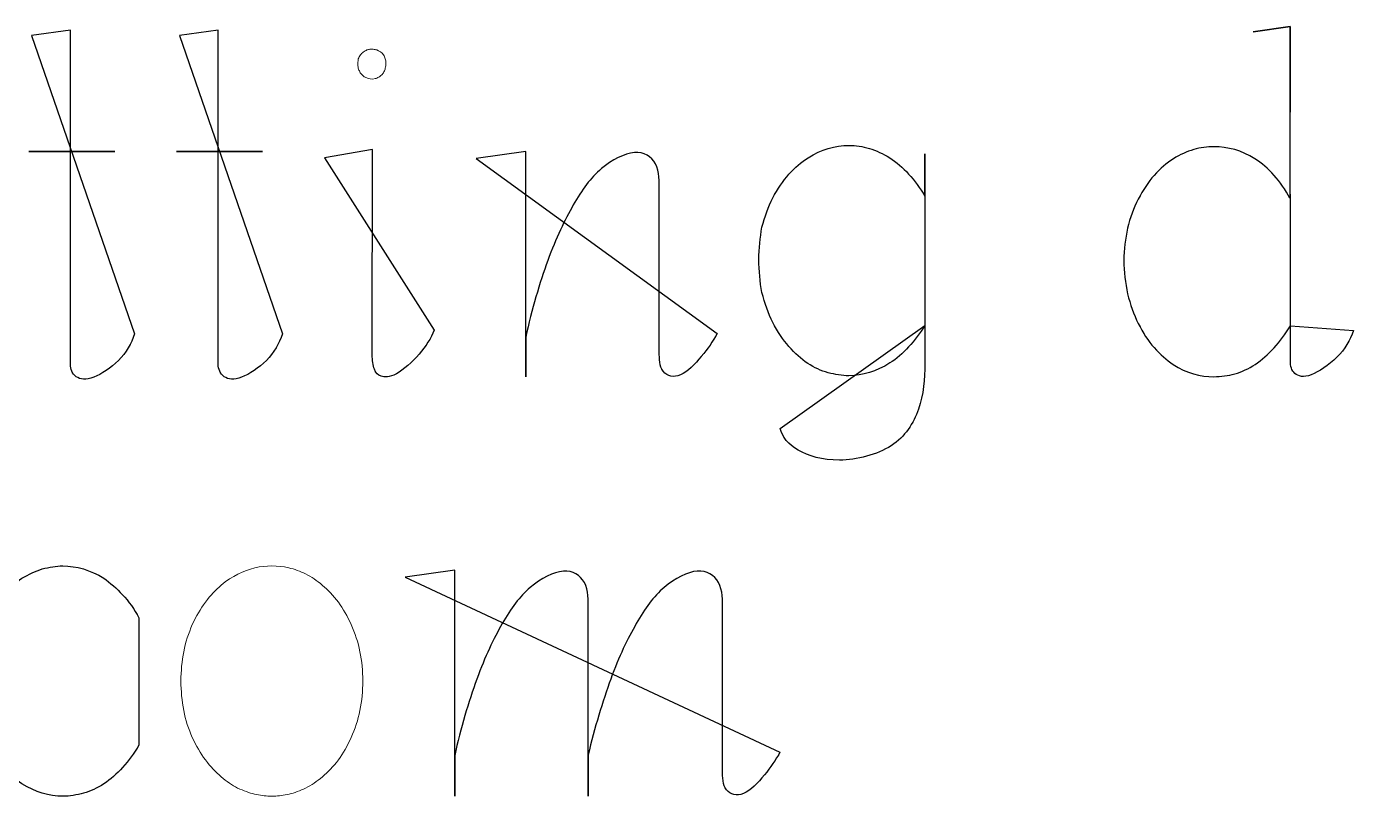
# Model space of a CAD drawing. Header units: centimetres. Extents: x -9.8 to 9.8, y -7.3 to 7.3.
# Drawn here: x -6.76 to -5.69, y 5.006 to 5.627 of the extents above; entities that cross this region are included whole.
import ezdxf

# ---------------------------------------------------------------- set-up
doc = ezdxf.new("R2010")
doc.units = ezdxf.units.CM
doc.header["$MEASUREMENT"] = 0
doc.layers.add('Layer 1', color=7, linetype='Continuous')

msp = doc.modelspace()

# ---------------------------------------------------------------- linework, layer by layer
at = {"layer": 'Layer 1', "color": 7}
for points, knots in [([(-6.75637, 5.61978), (-6.75637, 5.61978), (-6.72512, 5.62417), (-6.72512, 5.62417), (-6.72512, 5.62417), (-6.72512, 5.62417), (-6.72512, 5.52625), (-6.72512, 5.52625), (-6.72512, 5.52625), (-6.72512, 5.52625), (-6.6893, 5.52625), (-6.6893, 5.52625), (-6.6893, 5.52625), (-6.6893, 5.52625), (-6.75865, 5.52625), (-6.75865, 5.52625), (-6.75865, 5.52625), (-6.75865, 5.52625), (-6.72513, 5.52625), (-6.72513, 5.52625), (-6.72513, 5.52625), (-6.72513, 5.52625), (-6.72513, 5.35461), (-6.72513, 5.35461), (-6.72513, 5.35461), (-6.72513, 5.3508), (-6.7236, 5.34699), (-6.72055, 5.34471), (-6.72055, 5.34471), (-6.71711, 5.34243), (-6.71256, 5.34185), (-6.70626, 5.34431), (-6.70626, 5.34431), (-6.70017, 5.34659), (-6.69234, 5.35174), (-6.68626, 5.35783), (-6.68626, 5.35783), (-6.68017, 5.36413), (-6.67597, 5.37135), (-6.6733, 5.37918), (-6.6733, 5.37918), (-6.6733, 5.37918), (-6.75637, 5.61978), (-6.75637, 5.61978)], [0, 0, 0, 0, 0.0833333, 0.0833333, 0.0833333, 0.0833333, 0.1666667, 0.1666667, 0.1666667, 0.1666667, 0.25, 0.25, 0.25, 0.25, 0.3333333, 0.3333333, 0.3333333, 0.3333333, 0.4166667, 0.4166667, 0.4166667, 0.4166667, 0.5, 0.5, 0.5, 0.5, 0.5833333, 0.5833333, 0.5833333, 0.5833333, 0.6666667, 0.6666667, 0.6666667, 0.6666667, 0.75, 0.75, 0.75, 0.75, 0.8333333, 0.8333333, 0.8333333, 0.8333333, 1, 1, 1, 1]), ([(-6.75637, 5.61978), (-6.75637, 5.61978), (-6.75637, 5.61978), (-6.75637, 5.61978), (-6.75637, 5.61978), (-6.75637, 5.61978), (-6.75637, 5.61978), (-6.75637, 5.61978)], [0, 0, 0, 0, 0.3333333, 0.3333333, 0.3333333, 0.3333333, 1, 1, 1, 1]), ([(-6.63713, 5.61978), (-6.63713, 5.61978), (-6.60588, 5.62417), (-6.60588, 5.62417), (-6.60588, 5.62417), (-6.60588, 5.62417), (-6.60588, 5.52625), (-6.60588, 5.52625), (-6.60588, 5.52625), (-6.60588, 5.52625), (-6.57005, 5.52625), (-6.57005, 5.52625), (-6.57005, 5.52625), (-6.57005, 5.52625), (-6.63959, 5.52625), (-6.63959, 5.52625), (-6.63959, 5.52625), (-6.63959, 5.52625), (-6.60588, 5.52625), (-6.60588, 5.52625), (-6.60588, 5.52625), (-6.60588, 5.52625), (-6.60588, 5.35461), (-6.60588, 5.35461), (-6.60588, 5.35461), (-6.60588, 5.3508), (-6.60435, 5.34699), (-6.60112, 5.34471), (-6.60112, 5.34471), (-6.59789, 5.34243), (-6.59313, 5.34185), (-6.58702, 5.34431), (-6.58702, 5.34431), (-6.58072, 5.34659), (-6.5731, 5.35174), (-6.56702, 5.35783), (-6.56702, 5.35783), (-6.56093, 5.36413), (-6.55673, 5.37135), (-6.55406, 5.37918), (-6.55406, 5.37918), (-6.55406, 5.37918), (-6.63713, 5.61978), (-6.63713, 5.61978)], [0, 0, 0, 0, 0.0833333, 0.0833333, 0.0833333, 0.0833333, 0.1666667, 0.1666667, 0.1666667, 0.1666667, 0.25, 0.25, 0.25, 0.25, 0.3333333, 0.3333333, 0.3333333, 0.3333333, 0.4166667, 0.4166667, 0.4166667, 0.4166667, 0.5, 0.5, 0.5, 0.5, 0.5833333, 0.5833333, 0.5833333, 0.5833333, 0.6666667, 0.6666667, 0.6666667, 0.6666667, 0.75, 0.75, 0.75, 0.75, 0.8333333, 0.8333333, 0.8333333, 0.8333333, 1, 1, 1, 1]), ([(-6.63713, 5.61978), (-6.63713, 5.61978), (-6.63713, 5.61978), (-6.63713, 5.61978), (-6.63713, 5.61978), (-6.63713, 5.61978), (-6.63713, 5.61978), (-6.63713, 5.61978)], [0, 0, 0, 0, 0.3333333, 0.3333333, 0.3333333, 0.3333333, 1, 1, 1, 1]), ([(-5.74119, 5.38565), (-5.74519, 5.37917), (-5.74958, 5.37308), (-5.75434, 5.36795), (-5.75434, 5.36795), (-5.7591, 5.36282), (-5.76442, 5.35824), (-5.76958, 5.35461), (-5.76958, 5.35461), (-5.7749, 5.3512), (-5.78043, 5.34871), (-5.78596, 5.34699), (-5.78596, 5.34699), (-5.79146, 5.34546), (-5.79699, 5.34471), (-5.80292, 5.34471), (-5.80292, 5.34471), (-5.81379, 5.34471), (-5.82501, 5.34757), (-5.83568, 5.35461), (-5.83568, 5.35461), (-5.84102, 5.35823), (-5.84616, 5.36263), (-5.85111, 5.36813), (-5.85111, 5.36813), (-5.85587, 5.37347), (-5.86024, 5.38014), (-5.86386, 5.38758), (-5.86386, 5.38758), (-5.86748, 5.3948), (-5.87053, 5.40301), (-5.87243, 5.41158), (-5.87243, 5.41158), (-5.87434, 5.42036), (-5.87547, 5.42931), (-5.87547, 5.43846), (-5.87547, 5.43846), (-5.87547, 5.44722), (-5.87433, 5.45598), (-5.87243, 5.46436), (-5.87243, 5.46436), (-5.87052, 5.47275), (-5.86785, 5.48074), (-5.86386, 5.4878), (-5.86386, 5.4878), (-5.86024, 5.49523), (-5.85584, 5.50169), (-5.85111, 5.50704), (-5.85111, 5.50704), (-5.84614, 5.51257), (-5.841, 5.51696), (-5.8355, 5.52038), (-5.8355, 5.52038), (-5.83016, 5.52382), (-5.82463, 5.52628), (-5.8191, 5.52781), (-5.8191, 5.52781), (-5.81378, 5.52953), (-5.80825, 5.53009), (-5.80291, 5.53009), (-5.80291, 5.53009), (-5.79167, 5.53009), (-5.78042, 5.52723), (-5.76976, 5.52038), (-5.76976, 5.52038), (-5.76442, 5.51697), (-5.7591, 5.51257), (-5.75433, 5.50704), (-5.75433, 5.50704), (-5.74957, 5.50191), (-5.74518, 5.49542), (-5.74158, 5.48857), (-5.74158, 5.48857), (-5.74158, 5.48857), (-5.74139, 5.62705), (-5.74139, 5.62705), (-5.74139, 5.62705), (-5.74139, 5.62705), (-5.77113, 5.62284), (-5.77113, 5.62284), (-5.77113, 5.62284), (-5.77113, 5.62284), (-5.74139, 5.62705), (-5.74139, 5.62705), (-5.74139, 5.62705), (-5.74139, 5.62705), (-5.7412, 5.35731), (-5.7412, 5.35731), (-5.7412, 5.35731), (-5.7412, 5.3535), (-5.74025, 5.3495), (-5.73758, 5.34739), (-5.73758, 5.34739), (-5.73472, 5.3449), (-5.73073, 5.34377), (-5.72443, 5.34625), (-5.72443, 5.34625), (-5.71834, 5.34853), (-5.70996, 5.35406), (-5.70366, 5.36035), (-5.70366, 5.36035), (-5.69718, 5.36665), (-5.693, 5.37408), (-5.69032, 5.38186), (-5.69032, 5.38186), (-5.69032, 5.38186), (-5.74119, 5.38565), (-5.74119, 5.38565)], [0, 0, 0, 0, 0.0357143, 0.0357143, 0.0357143, 0.0357143, 0.0714286, 0.0714286, 0.0714286, 0.0714286, 0.1071429, 0.1071429, 0.1071429, 0.1071429, 0.1428571, 0.1428571, 0.1428571, 0.1428571, 0.1785714, 0.1785714, 0.1785714, 0.1785714, 0.2142857, 0.2142857, 0.2142857, 0.2142857, 0.25, 0.25, 0.25, 0.25, 0.2857143, 0.2857143, 0.2857143, 0.2857143, 0.3214286, 0.3214286, 0.3214286, 0.3214286, 0.3571429, 0.3571429, 0.3571429, 0.3571429, 0.3928571, 0.3928571, 0.3928571, 0.3928571, 0.4285714, 0.4285714, 0.4285714, 0.4285714, 0.4642857, 0.4642857, 0.4642857, 0.4642857, 0.5, 0.5, 0.5, 0.5, 0.5357143, 0.5357143, 0.5357143, 0.5357143, 0.5714286, 0.5714286, 0.5714286, 0.5714286, 0.6071429, 0.6071429, 0.6071429, 0.6071429, 0.6428571, 0.6428571, 0.6428571, 0.6428571, 0.6785714, 0.6785714, 0.6785714, 0.6785714, 0.7142857, 0.7142857, 0.7142857, 0.7142857, 0.75, 0.75, 0.75, 0.75, 0.7857143, 0.7857143, 0.7857143, 0.7857143, 0.8214286, 0.8214286, 0.8214286, 0.8214286, 0.8571429, 0.8571429, 0.8571429, 0.8571429, 0.8928571, 0.8928571, 0.8928571, 0.8928571, 0.9285714, 0.9285714, 0.9285714, 0.9285714, 1, 1, 1, 1]), ([(-6.52015, 5.52109), (-6.52015, 5.52109), (-6.48149, 5.52794), (-6.48149, 5.52794), (-6.48149, 5.52794), (-6.48149, 5.52794), (-6.48168, 5.3622), (-6.48168, 5.3622), (-6.48168, 5.3622), (-6.48168, 5.35802), (-6.48112, 5.35384), (-6.47996, 5.35077), (-6.47996, 5.35077), (-6.47882, 5.34752), (-6.4771, 5.34619), (-6.47443, 5.34524), (-6.47443, 5.34524), (-6.47176, 5.34429), (-6.46795, 5.3441), (-6.46223, 5.34696), (-6.46223, 5.34696), (-6.4567, 5.35019), (-6.44927, 5.35649), (-6.44395, 5.36278), (-6.44395, 5.36278), (-6.43823, 5.36926), (-6.43442, 5.37553), (-6.43175, 5.3822), (-6.43175, 5.3822), (-6.43175, 5.3822), (-6.52015, 5.52109), (-6.52015, 5.52109)], [0, 0, 0, 0, 0.1111111, 0.1111111, 0.1111111, 0.1111111, 0.2222222, 0.2222222, 0.2222222, 0.2222222, 0.3333333, 0.3333333, 0.3333333, 0.3333333, 0.4444444, 0.4444444, 0.4444444, 0.4444444, 0.5555556, 0.5555556, 0.5555556, 0.5555556, 0.6666667, 0.6666667, 0.6666667, 0.6666667, 0.7777778, 0.7777778, 0.7777778, 0.7777778, 1, 1, 1, 1]), ([(-6.39784, 5.52072), (-6.39784, 5.52072), (-6.35783, 5.52622), (-6.35783, 5.52622), (-6.35783, 5.52622), (-6.35783, 5.52622), (-6.35783, 5.34469), (-6.35783, 5.34469), (-6.35783, 5.34469), (-6.35783, 5.34469), (-6.35783, 5.37668), (-6.35783, 5.37668), (-6.35783, 5.37668), (-6.35307, 5.39877), (-6.34659, 5.4205), (-6.3401, 5.43841), (-6.3401, 5.43841), (-6.33343, 5.45651), (-6.32639, 5.47098), (-6.31952, 5.48318), (-6.31952, 5.48318), (-6.31248, 5.49538), (-6.3056, 5.50509), (-6.29685, 5.51252), (-6.29685, 5.51252), (-6.28828, 5.51974), (-6.27817, 5.52469), (-6.27018, 5.52546), (-6.27018, 5.52546), (-6.26237, 5.52623), (-6.25666, 5.52242), (-6.25322, 5.51633), (-6.25322, 5.51633), (-6.24978, 5.51024), (-6.25018, 5.50186), (-6.25018, 5.49347), (-6.25018, 5.49347), (-6.25018, 5.49347), (-6.25018, 5.36488), (-6.25018, 5.36488), (-6.25018, 5.36488), (-6.25018, 5.35916), (-6.25018, 5.35308), (-6.24695, 5.34906), (-6.24695, 5.34906), (-6.24372, 5.34504), (-6.23856, 5.34372), (-6.23303, 5.3462), (-6.23303, 5.3462), (-6.22731, 5.34848), (-6.22141, 5.35496), (-6.21626, 5.36107), (-6.21626, 5.36107), (-6.21111, 5.36718), (-6.20692, 5.37327), (-6.20351, 5.37954), (-6.20351, 5.37954), (-6.20351, 5.37954), (-6.39784, 5.52072), (-6.39784, 5.52072)], [0, 0, 0, 0, 0.0625, 0.0625, 0.0625, 0.0625, 0.125, 0.125, 0.125, 0.125, 0.1875, 0.1875, 0.1875, 0.1875, 0.25, 0.25, 0.25, 0.25, 0.3125, 0.3125, 0.3125, 0.3125, 0.375, 0.375, 0.375, 0.375, 0.4375, 0.4375, 0.4375, 0.4375, 0.5, 0.5, 0.5, 0.5, 0.5625, 0.5625, 0.5625, 0.5625, 0.625, 0.625, 0.625, 0.625, 0.6875, 0.6875, 0.6875, 0.6875, 0.75, 0.75, 0.75, 0.75, 0.8125, 0.8125, 0.8125, 0.8125, 0.875, 0.875, 0.875, 0.875, 1, 1, 1, 1]), ([(-6.15267, 5.30296), (-6.15076, 5.29611), (-6.14619, 5.29002), (-6.1382, 5.28544), (-6.1382, 5.28544), (-6.13021, 5.28068), (-6.11857, 5.27724), (-6.10486, 5.27745), (-6.10486, 5.27745), (-6.09094, 5.27764), (-6.07457, 5.28163), (-6.06314, 5.28907), (-6.06314, 5.28907), (-6.05171, 5.29629), (-6.04541, 5.30698), (-6.04105, 5.3186), (-6.04105, 5.3186), (-6.03705, 5.33022), (-6.0361, 5.34297), (-6.03592, 5.35538), (-6.03592, 5.35538), (-6.03592, 5.35538), (-6.03592, 5.52434), (-6.03592, 5.52434), (-6.03592, 5.52434), (-6.03592, 5.52434), (-6.03592, 5.49024), (-6.03592, 5.49024), (-6.03592, 5.49024), (-6.03973, 5.49672), (-6.04431, 5.50283), (-6.04907, 5.50815), (-6.04907, 5.50815), (-6.05383, 5.51328), (-6.05897, 5.51768), (-6.06431, 5.5213), (-6.06431, 5.5213), (-6.06984, 5.52434), (-6.07516, 5.5272), (-6.08069, 5.52873), (-6.08069, 5.52873), (-6.08622, 5.53045), (-6.09175, 5.53122), (-6.09725, 5.53122), (-6.09725, 5.53122), (-6.10828, 5.53122), (-6.11953, 5.52818), (-6.13022, 5.5213), (-6.13022, 5.5213), (-6.13556, 5.51768), (-6.14088, 5.51331), (-6.14565, 5.50796), (-6.14565, 5.50796), (-6.15041, 5.50243), (-6.15478, 5.49613), (-6.15861, 5.48891), (-6.15861, 5.48891), (-6.16223, 5.48169), (-6.16509, 5.47367), (-6.16737, 5.46528), (-6.16737, 5.46528), (-6.1689, 5.45689), (-6.16986, 5.44813), (-6.16986, 5.43919), (-6.16986, 5.43919), (-6.16986, 5.43022), (-6.16891, 5.42128), (-6.16737, 5.41252), (-6.16737, 5.41252), (-6.16509, 5.40395), (-6.16221, 5.39556), (-6.15861, 5.38831), (-6.15861, 5.38831), (-6.1548, 5.38109), (-6.15041, 5.37442), (-6.14565, 5.36907), (-6.14565, 5.36907), (-6.14089, 5.36357), (-6.13573, 5.35899), (-6.13041, 5.35536), (-6.13041, 5.35536), (-6.12528, 5.35211), (-6.11956, 5.34943), (-6.11403, 5.34793), (-6.11403, 5.34793), (-6.10831, 5.3464), (-6.10279, 5.34547), (-6.09726, 5.34547), (-6.09726, 5.34547), (-6.08623, 5.34566), (-6.07517, 5.3487), (-6.06429, 5.35576), (-6.06429, 5.35576), (-6.05895, 5.35901), (-6.05381, 5.36357), (-6.04905, 5.36872), (-6.04905, 5.36872), (-6.04429, 5.37406), (-6.03971, 5.37996), (-6.0359, 5.38605), (-6.0359, 5.38605), (-6.0359, 5.38605), (-6.15267, 5.30296), (-6.15267, 5.30296)], [0, 0, 0, 0, 0.037037, 0.037037, 0.037037, 0.037037, 0.0740741, 0.0740741, 0.0740741, 0.0740741, 0.1111111, 0.1111111, 0.1111111, 0.1111111, 0.1481481, 0.1481481, 0.1481481, 0.1481481, 0.1851852, 0.1851852, 0.1851852, 0.1851852, 0.2222222, 0.2222222, 0.2222222, 0.2222222, 0.2592593, 0.2592593, 0.2592593, 0.2592593, 0.2962963, 0.2962963, 0.2962963, 0.2962963, 0.3333333, 0.3333333, 0.3333333, 0.3333333, 0.3703704, 0.3703704, 0.3703704, 0.3703704, 0.4074074, 0.4074074, 0.4074074, 0.4074074, 0.4444444, 0.4444444, 0.4444444, 0.4444444, 0.4814815, 0.4814815, 0.4814815, 0.4814815, 0.5185185, 0.5185185, 0.5185185, 0.5185185, 0.5555556, 0.5555556, 0.5555556, 0.5555556, 0.5925926, 0.5925926, 0.5925926, 0.5925926, 0.6296296, 0.6296296, 0.6296296, 0.6296296, 0.6666667, 0.6666667, 0.6666667, 0.6666667, 0.7037037, 0.7037037, 0.7037037, 0.7037037, 0.7407407, 0.7407407, 0.7407407, 0.7407407, 0.7777778, 0.7777778, 0.7777778, 0.7777778, 0.8148148, 0.8148148, 0.8148148, 0.8148148, 0.8518519, 0.8518519, 0.8518519, 0.8518519, 0.8888889, 0.8888889, 0.8888889, 0.8888889, 0.9259259, 0.9259259, 0.9259259, 0.9259259, 1, 1, 1, 1]), ([(-6.52015, 5.52109), (-6.52015, 5.52109), (-6.52015, 5.52109), (-6.52015, 5.52109), (-6.52015, 5.52109), (-6.52015, 5.52109), (-6.52015, 5.52109), (-6.52015, 5.52109)], [0, 0, 0, 0, 0.3333333, 0.3333333, 0.3333333, 0.3333333, 1, 1, 1, 1]), ([(-6.39784, 5.52072), (-6.39784, 5.52072), (-6.39784, 5.52072), (-6.39784, 5.52072), (-6.39784, 5.52072), (-6.39784, 5.52072), (-6.39784, 5.52072), (-6.39784, 5.52072)], [0, 0, 0, 0, 0.3333333, 0.3333333, 0.3333333, 0.3333333, 1, 1, 1, 1]), ([(-5.74119, 5.38565), (-5.74119, 5.38565), (-5.74119, 5.38565), (-5.74119, 5.38565), (-5.74119, 5.38565), (-5.74119, 5.38565), (-5.74119, 5.38565), (-5.74119, 5.38565)], [0, 0, 0, 0, 0.3333333, 0.3333333, 0.3333333, 0.3333333, 1, 1, 1, 1]), ([(-6.15267, 5.30296), (-6.15267, 5.30296), (-6.15267, 5.30296), (-6.15267, 5.30296), (-6.15267, 5.30296), (-6.15267, 5.30296), (-6.15267, 5.30296), (-6.15267, 5.30296)], [0, 0, 0, 0, 0.3333333, 0.3333333, 0.3333333, 0.3333333, 1, 1, 1, 1]), ([(-6.66988, 5.15038), (-6.6735, 5.15705), (-6.67808, 5.16353), (-6.68303, 5.16887), (-6.68303, 5.16887), (-6.68779, 5.17419), (-6.69295, 5.17858), (-6.69827, 5.18221), (-6.69827, 5.18221), (-6.70893, 5.18888), (-6.72018, 5.19211), (-6.73124, 5.19211), (-6.73124, 5.19211), (-6.73656, 5.19211), (-6.74209, 5.19116), (-6.7478, 5.18965), (-6.7478, 5.18965), (-6.75333, 5.18812), (-6.75865, 5.18544), (-6.76418, 5.18222), (-6.76418, 5.18222), (-6.7695, 5.1786), (-6.77466, 5.1742), (-6.77942, 5.16888), (-6.77942, 5.16888), (-6.78418, 5.16335), (-6.78857, 5.15687), (-6.79238, 5.14983), (-6.79238, 5.14983), (-6.796, 5.14261), (-6.79886, 5.1344), (-6.80114, 5.12602), (-6.80114, 5.12602), (-6.80286, 5.11782), (-6.80363, 5.10906), (-6.80363, 5.09993), (-6.80363, 5.09993), (-6.80363, 5.09115), (-6.80268, 5.0822), (-6.80114, 5.07345), (-6.80114, 5.07345), (-6.79886, 5.06488), (-6.79601, 5.05668), (-6.79238, 5.04924), (-6.79238, 5.04924), (-6.78857, 5.04181), (-6.78418, 5.03535), (-6.77942, 5.02982), (-6.77942, 5.02982), (-6.77466, 5.02432), (-6.7695, 5.0199), (-6.76418, 5.01648), (-6.76418, 5.01648), (-6.75333, 5.00963), (-6.74227, 5.0064), (-6.73121, 5.0064), (-6.73121, 5.0064), (-6.72568, 5.0064), (-6.71997, 5.00735), (-6.71444, 5.00886), (-6.71444, 5.00886), (-6.70891, 5.01058), (-6.70357, 5.01286), (-6.69806, 5.01648), (-6.69806, 5.01648), (-6.69274, 5.01989), (-6.68777, 5.02447), (-6.68301, 5.02963), (-6.68301, 5.02963), (-6.67806, 5.03495), (-6.67367, 5.04106), (-6.66986, 5.04754), (-6.66986, 5.04754), (-6.66986, 5.04754), (-6.66988, 5.15038), (-6.66988, 5.15038)], [0, 0, 0, 0, 0.05, 0.05, 0.05, 0.05, 0.1, 0.1, 0.1, 0.1, 0.15, 0.15, 0.15, 0.15, 0.2, 0.2, 0.2, 0.2, 0.25, 0.25, 0.25, 0.25, 0.3, 0.3, 0.3, 0.3, 0.35, 0.35, 0.35, 0.35, 0.4, 0.4, 0.4, 0.4, 0.45, 0.45, 0.45, 0.45, 0.5, 0.5, 0.5, 0.5, 0.55, 0.55, 0.55, 0.55, 0.6, 0.6, 0.6, 0.6, 0.65, 0.65, 0.65, 0.65, 0.7, 0.7, 0.7, 0.7, 0.75, 0.75, 0.75, 0.75, 0.8, 0.8, 0.8, 0.8, 0.85, 0.85, 0.85, 0.85, 0.9, 0.9, 0.9, 0.9, 1, 1, 1, 1]), ([(-6.4552, 5.18298), (-6.4552, 5.18298), (-6.41519, 5.1887), (-6.41519, 5.1887), (-6.41519, 5.1887), (-6.41519, 5.1887), (-6.41519, 5.0064), (-6.41519, 5.0064), (-6.41519, 5.0064), (-6.41519, 5.0064), (-6.41519, 5.03916), (-6.41519, 5.03916), (-6.41519, 5.03916), (-6.41043, 5.06125), (-6.40395, 5.0826), (-6.39728, 5.10089), (-6.39728, 5.10089), (-6.3908, 5.11899), (-6.38376, 5.13346), (-6.37688, 5.14566), (-6.37688, 5.14566), (-6.36984, 5.15783), (-6.36278, 5.16757), (-6.35421, 5.17482), (-6.35421, 5.17482), (-6.34564, 5.18225), (-6.33553, 5.1872), (-6.32754, 5.18797), (-6.32754, 5.18797), (-6.31973, 5.18837), (-6.31402, 5.18493), (-6.31058, 5.17863), (-6.31058, 5.17863), (-6.30714, 5.1727), (-6.30735, 5.16416), (-6.30754, 5.15614), (-6.30754, 5.15614), (-6.30754, 5.15614), (-6.30754, 5.00641), (-6.30754, 5.00641), (-6.30754, 5.00641), (-6.30754, 5.00641), (-6.30754, 5.03975), (-6.30754, 5.03975), (-6.30754, 5.03975), (-6.30241, 5.06147), (-6.29592, 5.08298), (-6.28926, 5.1009), (-6.28926, 5.1009), (-6.28278, 5.119), (-6.27574, 5.13347), (-6.26868, 5.14567), (-6.26868, 5.14567), (-6.26183, 5.15784), (-6.25476, 5.16758), (-6.24619, 5.17483), (-6.24619, 5.17483), (-6.23762, 5.18226), (-6.22733, 5.18721), (-6.21952, 5.18798), (-6.21952, 5.18798), (-6.21171, 5.18838), (-6.20581, 5.18494), (-6.20237, 5.17864), (-6.20237, 5.17864), (-6.19893, 5.17271), (-6.19914, 5.16417), (-6.19914, 5.15615), (-6.19914, 5.15615), (-6.19914, 5.15615), (-6.19914, 5.02756), (-6.19914, 5.02756), (-6.19914, 5.02756), (-6.19914, 5.02184), (-6.19914, 5.01539), (-6.19589, 5.01158), (-6.19589, 5.01158), (-6.19285, 5.00758), (-6.1879, 5.00624), (-6.18218, 5.00854), (-6.18218, 5.00854), (-6.17665, 5.011), (-6.17056, 5.0173), (-6.16541, 5.02359), (-6.16541, 5.02359), (-6.16028, 5.02968), (-6.15626, 5.0356), (-6.15284, 5.04206), (-6.15284, 5.04206), (-6.15284, 5.04206), (-6.4552, 5.18298), (-6.4552, 5.18298)], [0, 0, 0, 0, 0.0416667, 0.0416667, 0.0416667, 0.0416667, 0.0833333, 0.0833333, 0.0833333, 0.0833333, 0.125, 0.125, 0.125, 0.125, 0.1666667, 0.1666667, 0.1666667, 0.1666667, 0.2083333, 0.2083333, 0.2083333, 0.2083333, 0.25, 0.25, 0.25, 0.25, 0.2916667, 0.2916667, 0.2916667, 0.2916667, 0.3333333, 0.3333333, 0.3333333, 0.3333333, 0.375, 0.375, 0.375, 0.375, 0.4166667, 0.4166667, 0.4166667, 0.4166667, 0.4583333, 0.4583333, 0.4583333, 0.4583333, 0.5, 0.5, 0.5, 0.5, 0.5416667, 0.5416667, 0.5416667, 0.5416667, 0.5833333, 0.5833333, 0.5833333, 0.5833333, 0.625, 0.625, 0.625, 0.625, 0.6666667, 0.6666667, 0.6666667, 0.6666667, 0.7083333, 0.7083333, 0.7083333, 0.7083333, 0.75, 0.75, 0.75, 0.75, 0.7916667, 0.7916667, 0.7916667, 0.7916667, 0.8333333, 0.8333333, 0.8333333, 0.8333333, 0.875, 0.875, 0.875, 0.875, 0.9166667, 0.9166667, 0.9166667, 0.9166667, 1, 1, 1, 1]), ([(-6.4552, 5.18298), (-6.4552, 5.18298), (-6.4552, 5.18298), (-6.4552, 5.18298), (-6.4552, 5.18298), (-6.4552, 5.18298), (-6.4552, 5.18298), (-6.4552, 5.18298)], [0, 0, 0, 0, 0.3333333, 0.3333333, 0.3333333, 0.3333333, 1, 1, 1, 1]), ([(-6.66988, 5.15038), (-6.66988, 5.15038), (-6.66988, 5.15038), (-6.66988, 5.15038), (-6.66988, 5.15038), (-6.66988, 5.15038), (-6.66988, 5.15038), (-6.66988, 5.15038)], [0, 0, 0, 0, 0.3333333, 0.3333333, 0.3333333, 0.3333333, 1, 1, 1, 1])]:
    msp.add_open_spline(points, degree=3, knots=knots, dxfattribs=at)
at = {"layer": 'Layer 1', "lineweight": 0}
for points, knots in [([(-6.75637, 5.61978), (-6.75637, 5.61978), (-6.72512, 5.62417), (-6.72512, 5.62417), (-6.72512, 5.62417), (-6.72512, 5.62417), (-6.72512, 5.52625), (-6.72512, 5.52625), (-6.72512, 5.52625), (-6.72512, 5.52625), (-6.6893, 5.52625), (-6.6893, 5.52625), (-6.6893, 5.52625), (-6.6893, 5.52625), (-6.75865, 5.52625), (-6.75865, 5.52625), (-6.75865, 5.52625), (-6.75865, 5.52625), (-6.72513, 5.52625), (-6.72513, 5.52625), (-6.72513, 5.52625), (-6.72513, 5.52625), (-6.72513, 5.35461), (-6.72513, 5.35461), (-6.72513, 5.35461), (-6.72513, 5.3508), (-6.7236, 5.34699), (-6.72055, 5.34471), (-6.72055, 5.34471), (-6.71711, 5.34243), (-6.71256, 5.34185), (-6.70626, 5.34431), (-6.70626, 5.34431), (-6.70017, 5.34659), (-6.69234, 5.35174), (-6.68626, 5.35783), (-6.68626, 5.35783), (-6.68017, 5.36413), (-6.67597, 5.37135), (-6.6733, 5.37918)], [0, 0, 0, 0, 0.0909091, 0.0909091, 0.0909091, 0.0909091, 0.1818182, 0.1818182, 0.1818182, 0.1818182, 0.2727273, 0.2727273, 0.2727273, 0.2727273, 0.3636364, 0.3636364, 0.3636364, 0.3636364, 0.4545455, 0.4545455, 0.4545455, 0.4545455, 0.5454545, 0.5454545, 0.5454545, 0.5454545, 0.6363636, 0.6363636, 0.6363636, 0.6363636, 0.7272727, 0.7272727, 0.7272727, 0.7272727, 0.8181818, 0.8181818, 0.8181818, 0.8181818, 1, 1, 1, 1]), ([(-6.75637, 5.61978), (-6.75637, 5.61978), (-6.75637, 5.61978), (-6.75637, 5.61978), (-6.75637, 5.61978), (-6.75637, 5.61978), (-6.75637, 5.61978), (-6.75637, 5.61978)], [0, 0, 0, 0, 0.3333333, 0.3333333, 0.3333333, 0.3333333, 1, 1, 1, 1]), ([(-6.63713, 5.61978), (-6.63713, 5.61978), (-6.60588, 5.62417), (-6.60588, 5.62417), (-6.60588, 5.62417), (-6.60588, 5.62417), (-6.60588, 5.52625), (-6.60588, 5.52625), (-6.60588, 5.52625), (-6.60588, 5.52625), (-6.57005, 5.52625), (-6.57005, 5.52625), (-6.57005, 5.52625), (-6.57005, 5.52625), (-6.63959, 5.52625), (-6.63959, 5.52625), (-6.63959, 5.52625), (-6.63959, 5.52625), (-6.60588, 5.52625), (-6.60588, 5.52625), (-6.60588, 5.52625), (-6.60588, 5.52625), (-6.60588, 5.35461), (-6.60588, 5.35461), (-6.60588, 5.35461), (-6.60588, 5.3508), (-6.60435, 5.34699), (-6.60112, 5.34471), (-6.60112, 5.34471), (-6.59789, 5.34243), (-6.59313, 5.34185), (-6.58702, 5.34431), (-6.58702, 5.34431), (-6.58072, 5.34659), (-6.5731, 5.35174), (-6.56702, 5.35783), (-6.56702, 5.35783), (-6.56093, 5.36413), (-6.55673, 5.37135), (-6.55406, 5.37918)], [0, 0, 0, 0, 0.0909091, 0.0909091, 0.0909091, 0.0909091, 0.1818182, 0.1818182, 0.1818182, 0.1818182, 0.2727273, 0.2727273, 0.2727273, 0.2727273, 0.3636364, 0.3636364, 0.3636364, 0.3636364, 0.4545455, 0.4545455, 0.4545455, 0.4545455, 0.5454545, 0.5454545, 0.5454545, 0.5454545, 0.6363636, 0.6363636, 0.6363636, 0.6363636, 0.7272727, 0.7272727, 0.7272727, 0.7272727, 0.8181818, 0.8181818, 0.8181818, 0.8181818, 1, 1, 1, 1]), ([(-6.63713, 5.61978), (-6.63713, 5.61978), (-6.63713, 5.61978), (-6.63713, 5.61978), (-6.63713, 5.61978), (-6.63713, 5.61978), (-6.63713, 5.61978), (-6.63713, 5.61978)], [0, 0, 0, 0, 0.3333333, 0.3333333, 0.3333333, 0.3333333, 1, 1, 1, 1]), ([(-5.74119, 5.38565), (-5.74519, 5.37917), (-5.74958, 5.37308), (-5.75434, 5.36795), (-5.75434, 5.36795), (-5.7591, 5.36282), (-5.76442, 5.35824), (-5.76958, 5.35461), (-5.76958, 5.35461), (-5.7749, 5.3512), (-5.78043, 5.34871), (-5.78596, 5.34699), (-5.78596, 5.34699), (-5.79146, 5.34546), (-5.79699, 5.34471), (-5.80292, 5.34471), (-5.80292, 5.34471), (-5.81379, 5.34471), (-5.82501, 5.34757), (-5.83568, 5.35461), (-5.83568, 5.35461), (-5.84102, 5.35823), (-5.84616, 5.36263), (-5.85111, 5.36813), (-5.85111, 5.36813), (-5.85587, 5.37347), (-5.86024, 5.38014), (-5.86386, 5.38758), (-5.86386, 5.38758), (-5.86748, 5.3948), (-5.87053, 5.40301), (-5.87243, 5.41158), (-5.87243, 5.41158), (-5.87434, 5.42036), (-5.87547, 5.42931), (-5.87547, 5.43846), (-5.87547, 5.43846), (-5.87547, 5.44722), (-5.87433, 5.45598), (-5.87243, 5.46436), (-5.87243, 5.46436), (-5.87052, 5.47275), (-5.86785, 5.48074), (-5.86386, 5.4878), (-5.86386, 5.4878), (-5.86024, 5.49523), (-5.85584, 5.50169), (-5.85111, 5.50704), (-5.85111, 5.50704), (-5.84614, 5.51257), (-5.841, 5.51696), (-5.8355, 5.52038), (-5.8355, 5.52038), (-5.83016, 5.52382), (-5.82463, 5.52628), (-5.8191, 5.52781), (-5.8191, 5.52781), (-5.81378, 5.52953), (-5.80825, 5.53009), (-5.80291, 5.53009), (-5.80291, 5.53009), (-5.79167, 5.53009), (-5.78042, 5.52723), (-5.76976, 5.52038), (-5.76976, 5.52038), (-5.76442, 5.51697), (-5.7591, 5.51257), (-5.75433, 5.50704), (-5.75433, 5.50704), (-5.74957, 5.50191), (-5.74518, 5.49542), (-5.74158, 5.48857), (-5.74158, 5.48857), (-5.74158, 5.48857), (-5.74139, 5.62705), (-5.74139, 5.62705), (-5.74139, 5.62705), (-5.74139, 5.62705), (-5.77113, 5.62284), (-5.77113, 5.62284), (-5.77113, 5.62284), (-5.77113, 5.62284), (-5.74139, 5.62705), (-5.74139, 5.62705), (-5.74139, 5.62705), (-5.74139, 5.62705), (-5.7412, 5.35731), (-5.7412, 5.35731), (-5.7412, 5.35731), (-5.7412, 5.3535), (-5.74025, 5.3495), (-5.73758, 5.34739), (-5.73758, 5.34739), (-5.73472, 5.3449), (-5.73073, 5.34377), (-5.72443, 5.34625), (-5.72443, 5.34625), (-5.71834, 5.34853), (-5.70996, 5.35406), (-5.70366, 5.36035), (-5.70366, 5.36035), (-5.69718, 5.36665), (-5.693, 5.37408), (-5.69032, 5.38186)], [0, 0, 0, 0, 0.037037, 0.037037, 0.037037, 0.037037, 0.0740741, 0.0740741, 0.0740741, 0.0740741, 0.1111111, 0.1111111, 0.1111111, 0.1111111, 0.1481481, 0.1481481, 0.1481481, 0.1481481, 0.1851852, 0.1851852, 0.1851852, 0.1851852, 0.2222222, 0.2222222, 0.2222222, 0.2222222, 0.2592593, 0.2592593, 0.2592593, 0.2592593, 0.2962963, 0.2962963, 0.2962963, 0.2962963, 0.3333333, 0.3333333, 0.3333333, 0.3333333, 0.3703704, 0.3703704, 0.3703704, 0.3703704, 0.4074074, 0.4074074, 0.4074074, 0.4074074, 0.4444444, 0.4444444, 0.4444444, 0.4444444, 0.4814815, 0.4814815, 0.4814815, 0.4814815, 0.5185185, 0.5185185, 0.5185185, 0.5185185, 0.5555556, 0.5555556, 0.5555556, 0.5555556, 0.5925926, 0.5925926, 0.5925926, 0.5925926, 0.6296296, 0.6296296, 0.6296296, 0.6296296, 0.6666667, 0.6666667, 0.6666667, 0.6666667, 0.7037037, 0.7037037, 0.7037037, 0.7037037, 0.7407407, 0.7407407, 0.7407407, 0.7407407, 0.7777778, 0.7777778, 0.7777778, 0.7777778, 0.8148148, 0.8148148, 0.8148148, 0.8148148, 0.8518519, 0.8518519, 0.8518519, 0.8518519, 0.8888889, 0.8888889, 0.8888889, 0.8888889, 0.9259259, 0.9259259, 0.9259259, 0.9259259, 1, 1, 1, 1]), ([(-6.52015, 5.52109), (-6.52015, 5.52109), (-6.48149, 5.52794), (-6.48149, 5.52794), (-6.48149, 5.52794), (-6.48149, 5.52794), (-6.48168, 5.3622), (-6.48168, 5.3622), (-6.48168, 5.3622), (-6.48168, 5.35802), (-6.48112, 5.35384), (-6.47996, 5.35077), (-6.47996, 5.35077), (-6.47882, 5.34752), (-6.4771, 5.34619), (-6.47443, 5.34524), (-6.47443, 5.34524), (-6.47176, 5.34429), (-6.46795, 5.3441), (-6.46223, 5.34696), (-6.46223, 5.34696), (-6.4567, 5.35019), (-6.44927, 5.35649), (-6.44395, 5.36278), (-6.44395, 5.36278), (-6.43823, 5.36926), (-6.43442, 5.37553), (-6.43175, 5.3822)], [0, 0, 0, 0, 0.125, 0.125, 0.125, 0.125, 0.25, 0.25, 0.25, 0.25, 0.375, 0.375, 0.375, 0.375, 0.5, 0.5, 0.5, 0.5, 0.625, 0.625, 0.625, 0.625, 0.75, 0.75, 0.75, 0.75, 1, 1, 1, 1]), ([(-6.39784, 5.52072), (-6.39784, 5.52072), (-6.35783, 5.52622), (-6.35783, 5.52622), (-6.35783, 5.52622), (-6.35783, 5.52622), (-6.35783, 5.34469), (-6.35783, 5.34469), (-6.35783, 5.34469), (-6.35783, 5.34469), (-6.35783, 5.37668), (-6.35783, 5.37668), (-6.35783, 5.37668), (-6.35307, 5.39877), (-6.34659, 5.4205), (-6.3401, 5.43841), (-6.3401, 5.43841), (-6.33343, 5.45651), (-6.32639, 5.47098), (-6.31952, 5.48318), (-6.31952, 5.48318), (-6.31248, 5.49538), (-6.3056, 5.50509), (-6.29685, 5.51252), (-6.29685, 5.51252), (-6.28828, 5.51974), (-6.27817, 5.52469), (-6.27018, 5.52546), (-6.27018, 5.52546), (-6.26237, 5.52623), (-6.25666, 5.52242), (-6.25322, 5.51633), (-6.25322, 5.51633), (-6.24978, 5.51024), (-6.25018, 5.50186), (-6.25018, 5.49347), (-6.25018, 5.49347), (-6.25018, 5.49347), (-6.25018, 5.36488), (-6.25018, 5.36488), (-6.25018, 5.36488), (-6.25018, 5.35916), (-6.25018, 5.35308), (-6.24695, 5.34906), (-6.24695, 5.34906), (-6.24372, 5.34504), (-6.23856, 5.34372), (-6.23303, 5.3462), (-6.23303, 5.3462), (-6.22731, 5.34848), (-6.22141, 5.35496), (-6.21626, 5.36107), (-6.21626, 5.36107), (-6.21111, 5.36718), (-6.20692, 5.37327), (-6.20351, 5.37954)], [0, 0, 0, 0, 0.0666667, 0.0666667, 0.0666667, 0.0666667, 0.1333333, 0.1333333, 0.1333333, 0.1333333, 0.2, 0.2, 0.2, 0.2, 0.2666667, 0.2666667, 0.2666667, 0.2666667, 0.3333333, 0.3333333, 0.3333333, 0.3333333, 0.4, 0.4, 0.4, 0.4, 0.4666667, 0.4666667, 0.4666667, 0.4666667, 0.5333333, 0.5333333, 0.5333333, 0.5333333, 0.6, 0.6, 0.6, 0.6, 0.6666667, 0.6666667, 0.6666667, 0.6666667, 0.7333333, 0.7333333, 0.7333333, 0.7333333, 0.8, 0.8, 0.8, 0.8, 0.8666667, 0.8666667, 0.8666667, 0.8666667, 1, 1, 1, 1]), ([(-6.15267, 5.30296), (-6.15076, 5.29611), (-6.14619, 5.29002), (-6.1382, 5.28544), (-6.1382, 5.28544), (-6.13021, 5.28068), (-6.11857, 5.27724), (-6.10486, 5.27745), (-6.10486, 5.27745), (-6.09094, 5.27764), (-6.07457, 5.28163), (-6.06314, 5.28907), (-6.06314, 5.28907), (-6.05171, 5.29629), (-6.04541, 5.30698), (-6.04105, 5.3186), (-6.04105, 5.3186), (-6.03705, 5.33022), (-6.0361, 5.34297), (-6.03592, 5.35538), (-6.03592, 5.35538), (-6.03592, 5.35538), (-6.03592, 5.52434), (-6.03592, 5.52434), (-6.03592, 5.52434), (-6.03592, 5.52434), (-6.03592, 5.49024), (-6.03592, 5.49024), (-6.03592, 5.49024), (-6.03973, 5.49672), (-6.04431, 5.50283), (-6.04907, 5.50815), (-6.04907, 5.50815), (-6.05383, 5.51328), (-6.05897, 5.51768), (-6.06431, 5.5213), (-6.06431, 5.5213), (-6.06984, 5.52434), (-6.07516, 5.5272), (-6.08069, 5.52873), (-6.08069, 5.52873), (-6.08622, 5.53045), (-6.09175, 5.53122), (-6.09725, 5.53122), (-6.09725, 5.53122), (-6.10828, 5.53122), (-6.11953, 5.52818), (-6.13022, 5.5213), (-6.13022, 5.5213), (-6.13556, 5.51768), (-6.14088, 5.51331), (-6.14565, 5.50796), (-6.14565, 5.50796), (-6.15041, 5.50243), (-6.15478, 5.49613), (-6.15861, 5.48891), (-6.15861, 5.48891), (-6.16223, 5.48169), (-6.16509, 5.47367), (-6.16737, 5.46528), (-6.16737, 5.46528), (-6.1689, 5.45689), (-6.16986, 5.44813), (-6.16986, 5.43919), (-6.16986, 5.43919), (-6.16986, 5.43022), (-6.16891, 5.42128), (-6.16737, 5.41252), (-6.16737, 5.41252), (-6.16509, 5.40395), (-6.16221, 5.39556), (-6.15861, 5.38831), (-6.15861, 5.38831), (-6.1548, 5.38109), (-6.15041, 5.37442), (-6.14565, 5.36907), (-6.14565, 5.36907), (-6.14089, 5.36357), (-6.13573, 5.35899), (-6.13041, 5.35536), (-6.13041, 5.35536), (-6.12528, 5.35211), (-6.11956, 5.34943), (-6.11403, 5.34793), (-6.11403, 5.34793), (-6.10831, 5.3464), (-6.10279, 5.34547), (-6.09726, 5.34547), (-6.09726, 5.34547), (-6.08623, 5.34566), (-6.07517, 5.3487), (-6.06429, 5.35576), (-6.06429, 5.35576), (-6.05895, 5.35901), (-6.05381, 5.36357), (-6.04905, 5.36872), (-6.04905, 5.36872), (-6.04429, 5.37406), (-6.03971, 5.37996), (-6.0359, 5.38605)], [0, 0, 0, 0, 0.0384615, 0.0384615, 0.0384615, 0.0384615, 0.0769231, 0.0769231, 0.0769231, 0.0769231, 0.1153846, 0.1153846, 0.1153846, 0.1153846, 0.1538462, 0.1538462, 0.1538462, 0.1538462, 0.1923077, 0.1923077, 0.1923077, 0.1923077, 0.2307692, 0.2307692, 0.2307692, 0.2307692, 0.2692308, 0.2692308, 0.2692308, 0.2692308, 0.3076923, 0.3076923, 0.3076923, 0.3076923, 0.3461538, 0.3461538, 0.3461538, 0.3461538, 0.3846154, 0.3846154, 0.3846154, 0.3846154, 0.4230769, 0.4230769, 0.4230769, 0.4230769, 0.4615385, 0.4615385, 0.4615385, 0.4615385, 0.5, 0.5, 0.5, 0.5, 0.5384615, 0.5384615, 0.5384615, 0.5384615, 0.5769231, 0.5769231, 0.5769231, 0.5769231, 0.6153846, 0.6153846, 0.6153846, 0.6153846, 0.6538462, 0.6538462, 0.6538462, 0.6538462, 0.6923077, 0.6923077, 0.6923077, 0.6923077, 0.7307692, 0.7307692, 0.7307692, 0.7307692, 0.7692308, 0.7692308, 0.7692308, 0.7692308, 0.8076923, 0.8076923, 0.8076923, 0.8076923, 0.8461538, 0.8461538, 0.8461538, 0.8461538, 0.8846154, 0.8846154, 0.8846154, 0.8846154, 0.9230769, 0.9230769, 0.9230769, 0.9230769, 1, 1, 1, 1]), ([(-6.52015, 5.52109), (-6.52015, 5.52109), (-6.52015, 5.52109), (-6.52015, 5.52109), (-6.52015, 5.52109), (-6.52015, 5.52109), (-6.52015, 5.52109), (-6.52015, 5.52109)], [0, 0, 0, 0, 0.3333333, 0.3333333, 0.3333333, 0.3333333, 1, 1, 1, 1]), ([(-6.39784, 5.52072), (-6.39784, 5.52072), (-6.39784, 5.52072), (-6.39784, 5.52072), (-6.39784, 5.52072), (-6.39784, 5.52072), (-6.39784, 5.52072), (-6.39784, 5.52072)], [0, 0, 0, 0, 0.3333333, 0.3333333, 0.3333333, 0.3333333, 1, 1, 1, 1]), ([(-5.74119, 5.38565), (-5.74119, 5.38565), (-5.74119, 5.38565), (-5.74119, 5.38565), (-5.74119, 5.38565), (-5.74119, 5.38565), (-5.74119, 5.38565), (-5.74119, 5.38565)], [0, 0, 0, 0, 0.3333333, 0.3333333, 0.3333333, 0.3333333, 1, 1, 1, 1]), ([(-6.15267, 5.30296), (-6.15267, 5.30296), (-6.15267, 5.30296), (-6.15267, 5.30296), (-6.15267, 5.30296), (-6.15267, 5.30296), (-6.15267, 5.30296), (-6.15267, 5.30296)], [0, 0, 0, 0, 0.3333333, 0.3333333, 0.3333333, 0.3333333, 1, 1, 1, 1]), ([(-6.66988, 5.15038), (-6.6735, 5.15705), (-6.67808, 5.16353), (-6.68303, 5.16887), (-6.68303, 5.16887), (-6.68779, 5.17419), (-6.69295, 5.17858), (-6.69827, 5.18221), (-6.69827, 5.18221), (-6.70893, 5.18888), (-6.72018, 5.19211), (-6.73124, 5.19211), (-6.73124, 5.19211), (-6.73656, 5.19211), (-6.74209, 5.19116), (-6.7478, 5.18965), (-6.7478, 5.18965), (-6.75333, 5.18812), (-6.75865, 5.18544), (-6.76418, 5.18222), (-6.76418, 5.18222), (-6.7695, 5.1786), (-6.77466, 5.1742), (-6.77942, 5.16888), (-6.77942, 5.16888), (-6.78418, 5.16335), (-6.78857, 5.15687), (-6.79238, 5.14983), (-6.79238, 5.14983), (-6.796, 5.14261), (-6.79886, 5.1344), (-6.80114, 5.12602), (-6.80114, 5.12602), (-6.80286, 5.11782), (-6.80363, 5.10906), (-6.80363, 5.09993), (-6.80363, 5.09993), (-6.80363, 5.09115), (-6.80268, 5.0822), (-6.80114, 5.07345), (-6.80114, 5.07345), (-6.79886, 5.06488), (-6.79601, 5.05668), (-6.79238, 5.04924), (-6.79238, 5.04924), (-6.78857, 5.04181), (-6.78418, 5.03535), (-6.77942, 5.02982), (-6.77942, 5.02982), (-6.77466, 5.02432), (-6.7695, 5.0199), (-6.76418, 5.01648), (-6.76418, 5.01648), (-6.75333, 5.00963), (-6.74227, 5.0064), (-6.73121, 5.0064), (-6.73121, 5.0064), (-6.72568, 5.0064), (-6.71997, 5.00735), (-6.71444, 5.00886), (-6.71444, 5.00886), (-6.70891, 5.01058), (-6.70357, 5.01286), (-6.69806, 5.01648), (-6.69806, 5.01648), (-6.69274, 5.01989), (-6.68777, 5.02447), (-6.68301, 5.02963), (-6.68301, 5.02963), (-6.67806, 5.03495), (-6.67367, 5.04106), (-6.66986, 5.04754)], [0, 0, 0, 0, 0.0526316, 0.0526316, 0.0526316, 0.0526316, 0.1052632, 0.1052632, 0.1052632, 0.1052632, 0.1578947, 0.1578947, 0.1578947, 0.1578947, 0.2105263, 0.2105263, 0.2105263, 0.2105263, 0.2631579, 0.2631579, 0.2631579, 0.2631579, 0.3157895, 0.3157895, 0.3157895, 0.3157895, 0.3684211, 0.3684211, 0.3684211, 0.3684211, 0.4210526, 0.4210526, 0.4210526, 0.4210526, 0.4736842, 0.4736842, 0.4736842, 0.4736842, 0.5263158, 0.5263158, 0.5263158, 0.5263158, 0.5789474, 0.5789474, 0.5789474, 0.5789474, 0.6315789, 0.6315789, 0.6315789, 0.6315789, 0.6842105, 0.6842105, 0.6842105, 0.6842105, 0.7368421, 0.7368421, 0.7368421, 0.7368421, 0.7894737, 0.7894737, 0.7894737, 0.7894737, 0.8421053, 0.8421053, 0.8421053, 0.8421053, 0.8947368, 0.8947368, 0.8947368, 0.8947368, 1, 1, 1, 1]), ([(-6.4552, 5.18298), (-6.4552, 5.18298), (-6.41519, 5.1887), (-6.41519, 5.1887), (-6.41519, 5.1887), (-6.41519, 5.1887), (-6.41519, 5.0064), (-6.41519, 5.0064), (-6.41519, 5.0064), (-6.41519, 5.0064), (-6.41519, 5.03916), (-6.41519, 5.03916), (-6.41519, 5.03916), (-6.41043, 5.06125), (-6.40395, 5.0826), (-6.39728, 5.10089), (-6.39728, 5.10089), (-6.3908, 5.11899), (-6.38376, 5.13346), (-6.37688, 5.14566), (-6.37688, 5.14566), (-6.36984, 5.15783), (-6.36278, 5.16757), (-6.35421, 5.17482), (-6.35421, 5.17482), (-6.34564, 5.18225), (-6.33553, 5.1872), (-6.32754, 5.18797), (-6.32754, 5.18797), (-6.31973, 5.18837), (-6.31402, 5.18493), (-6.31058, 5.17863), (-6.31058, 5.17863), (-6.30714, 5.1727), (-6.30735, 5.16416), (-6.30754, 5.15614), (-6.30754, 5.15614), (-6.30754, 5.15614), (-6.30754, 5.00641), (-6.30754, 5.00641), (-6.30754, 5.00641), (-6.30754, 5.00641), (-6.30754, 5.03975), (-6.30754, 5.03975), (-6.30754, 5.03975), (-6.30241, 5.06147), (-6.29592, 5.08298), (-6.28926, 5.1009), (-6.28926, 5.1009), (-6.28278, 5.119), (-6.27574, 5.13347), (-6.26868, 5.14567), (-6.26868, 5.14567), (-6.26183, 5.15784), (-6.25476, 5.16758), (-6.24619, 5.17483), (-6.24619, 5.17483), (-6.23762, 5.18226), (-6.22733, 5.18721), (-6.21952, 5.18798), (-6.21952, 5.18798), (-6.21171, 5.18838), (-6.20581, 5.18494), (-6.20237, 5.17864), (-6.20237, 5.17864), (-6.19893, 5.17271), (-6.19914, 5.16417), (-6.19914, 5.15615), (-6.19914, 5.15615), (-6.19914, 5.15615), (-6.19914, 5.02756), (-6.19914, 5.02756), (-6.19914, 5.02756), (-6.19914, 5.02184), (-6.19914, 5.01539), (-6.19589, 5.01158), (-6.19589, 5.01158), (-6.19285, 5.00758), (-6.1879, 5.00624), (-6.18218, 5.00854), (-6.18218, 5.00854), (-6.17665, 5.011), (-6.17056, 5.0173), (-6.16541, 5.02359), (-6.16541, 5.02359), (-6.16028, 5.02968), (-6.15626, 5.0356), (-6.15284, 5.04206)], [0, 0, 0, 0, 0.0434783, 0.0434783, 0.0434783, 0.0434783, 0.0869565, 0.0869565, 0.0869565, 0.0869565, 0.1304348, 0.1304348, 0.1304348, 0.1304348, 0.173913, 0.173913, 0.173913, 0.173913, 0.2173913, 0.2173913, 0.2173913, 0.2173913, 0.2608696, 0.2608696, 0.2608696, 0.2608696, 0.3043478, 0.3043478, 0.3043478, 0.3043478, 0.3478261, 0.3478261, 0.3478261, 0.3478261, 0.3913043, 0.3913043, 0.3913043, 0.3913043, 0.4347826, 0.4347826, 0.4347826, 0.4347826, 0.4782609, 0.4782609, 0.4782609, 0.4782609, 0.5217391, 0.5217391, 0.5217391, 0.5217391, 0.5652174, 0.5652174, 0.5652174, 0.5652174, 0.6086957, 0.6086957, 0.6086957, 0.6086957, 0.6521739, 0.6521739, 0.6521739, 0.6521739, 0.6956522, 0.6956522, 0.6956522, 0.6956522, 0.7391304, 0.7391304, 0.7391304, 0.7391304, 0.7826087, 0.7826087, 0.7826087, 0.7826087, 0.826087, 0.826087, 0.826087, 0.826087, 0.8695652, 0.8695652, 0.8695652, 0.8695652, 0.9130435, 0.9130435, 0.9130435, 0.9130435, 1, 1, 1, 1]), ([(-6.4552, 5.18298), (-6.4552, 5.18298), (-6.4552, 5.18298), (-6.4552, 5.18298), (-6.4552, 5.18298), (-6.4552, 5.18298), (-6.4552, 5.18298), (-6.4552, 5.18298)], [0, 0, 0, 0, 0.3333333, 0.3333333, 0.3333333, 0.3333333, 1, 1, 1, 1]), ([(-6.66988, 5.15038), (-6.66988, 5.15038), (-6.66988, 5.15038), (-6.66988, 5.15038), (-6.66988, 5.15038), (-6.66988, 5.15038), (-6.66988, 5.15038), (-6.66988, 5.15038)], [0, 0, 0, 0, 0.3333333, 0.3333333, 0.3333333, 0.3333333, 1, 1, 1, 1])]:
    msp.add_open_spline(points, degree=3, knots=knots, dxfattribs=at)
at = {"layer": 'Layer 1', "color": 7, "lineweight": 0}
for points, knots in [([(-6.48605, 5.60816), (-6.4851, 5.60835), (-6.48433, 5.60853), (-6.48356, 5.60872), (-6.48356, 5.60872), (-6.48261, 5.60872), (-6.48165, 5.60872), (-6.48089, 5.60872), (-6.48089, 5.60872), (-6.47975, 5.60853), (-6.47898, 5.60835), (-6.47803, 5.60816), (-6.47803, 5.60816), (-6.47612, 5.60739), (-6.47385, 5.60607), (-6.47269, 5.60435), (-6.47269, 5.60435), (-6.47192, 5.60303), (-6.47137, 5.60226), (-6.47116, 5.6011), (-6.47116, 5.6011), (-6.47079, 5.59996), (-6.47079, 5.59864), (-6.47079, 5.59729), (-6.47079, 5.59729), (-6.47079, 5.59615), (-6.47079, 5.59483), (-6.47116, 5.59348), (-6.47116, 5.59348), (-6.47116, 5.59253), (-6.47174, 5.59136), (-6.4723, 5.59062), (-6.4723, 5.59062), (-6.47288, 5.58948), (-6.47325, 5.58871), (-6.47402, 5.58816), (-6.47402, 5.58816), (-6.47497, 5.58721), (-6.47555, 5.58663), (-6.47651, 5.58625), (-6.47651, 5.58625), (-6.47728, 5.58569), (-6.47842, 5.5853), (-6.47918, 5.58511), (-6.47918, 5.58511), (-6.48204, 5.58434), (-6.4849, 5.58471), (-6.48738, 5.58625), (-6.48738, 5.58625), (-6.48833, 5.58665), (-6.4891, 5.5872), (-6.48966, 5.58816), (-6.48966, 5.58816), (-6.49043, 5.58872), (-6.49119, 5.58948), (-6.49175, 5.59062), (-6.49175, 5.59062), (-6.49212, 5.59139), (-6.4927, 5.59253), (-6.49289, 5.59348), (-6.49289, 5.59348), (-6.49326, 5.5948), (-6.49326, 5.59615), (-6.49326, 5.59729), (-6.49326, 5.59729), (-6.49326, 5.59864), (-6.49307, 5.59996), (-6.49289, 5.6011), (-6.49289, 5.6011), (-6.49233, 5.60224), (-6.49194, 5.60301), (-6.49117, 5.60435), (-6.49117, 5.60435), (-6.49059, 5.60491), (-6.49003, 5.60588), (-6.48889, 5.60644), (-6.48889, 5.60644), (-6.48795, 5.60721), (-6.48682, 5.60758), (-6.48605, 5.60816)], [0, 0, 0, 0, 0.047619, 0.047619, 0.047619, 0.047619, 0.0952381, 0.0952381, 0.0952381, 0.0952381, 0.1428571, 0.1428571, 0.1428571, 0.1428571, 0.1904762, 0.1904762, 0.1904762, 0.1904762, 0.2380952, 0.2380952, 0.2380952, 0.2380952, 0.2857143, 0.2857143, 0.2857143, 0.2857143, 0.3333333, 0.3333333, 0.3333333, 0.3333333, 0.3809524, 0.3809524, 0.3809524, 0.3809524, 0.4285714, 0.4285714, 0.4285714, 0.4285714, 0.4761905, 0.4761905, 0.4761905, 0.4761905, 0.5238095, 0.5238095, 0.5238095, 0.5238095, 0.5714286, 0.5714286, 0.5714286, 0.5714286, 0.6190476, 0.6190476, 0.6190476, 0.6190476, 0.6666667, 0.6666667, 0.6666667, 0.6666667, 0.7142857, 0.7142857, 0.7142857, 0.7142857, 0.7619048, 0.7619048, 0.7619048, 0.7619048, 0.8095238, 0.8095238, 0.8095238, 0.8095238, 0.8571429, 0.8571429, 0.8571429, 0.8571429, 0.9047619, 0.9047619, 0.9047619, 0.9047619, 1, 1, 1, 1]), ([(-6.56302, 5.00655), (-6.56302, 5.00655), (-6.56434, 5.00655), (-6.56434, 5.00655), (-6.56434, 5.00655), (-6.56834, 5.00655), (-6.57215, 5.00713), (-6.57654, 5.00808), (-6.57654, 5.00808), (-6.58093, 5.00922), (-6.5853, 5.01075), (-6.59025, 5.01305), (-6.59025, 5.01305), (-6.59443, 5.01533), (-6.59919, 5.01839), (-6.60359, 5.02218), (-6.60359, 5.02218), (-6.60798, 5.0258), (-6.61216, 5.03038), (-6.61616, 5.0357), (-6.61616, 5.0357), (-6.62016, 5.04104), (-6.62378, 5.04713), (-6.62682, 5.0538), (-6.62682, 5.0538), (-6.62968, 5.06065), (-6.63235, 5.0679), (-6.63367, 5.07552), (-6.63367, 5.07552), (-6.6352, 5.08333), (-6.63595, 5.09134), (-6.63595, 5.09933), (-6.63595, 5.09933), (-6.63595, 5.10735), (-6.63518, 5.11534), (-6.63367, 5.12296), (-6.63367, 5.12296), (-6.63235, 5.13058), (-6.62967, 5.13801), (-6.62682, 5.14487), (-6.62682, 5.14487), (-6.62378, 5.15154), (-6.62015, 5.15744), (-6.61616, 5.16297), (-6.61616, 5.16297), (-6.61216, 5.16831), (-6.60796, 5.17289), (-6.60359, 5.17649), (-6.60359, 5.17649), (-6.59465, 5.18411), (-6.58531, 5.18832), (-6.57634, 5.19059), (-6.57634, 5.19059), (-6.56721, 5.19268), (-6.55806, 5.19268), (-6.5489, 5.19059), (-6.5489, 5.19059), (-6.54451, 5.18945), (-6.53975, 5.18792), (-6.53538, 5.18562), (-6.53538, 5.18562), (-6.53062, 5.18334), (-6.52623, 5.18028), (-6.52186, 5.17647), (-6.52186, 5.17647), (-6.51728, 5.17285), (-6.51329, 5.16827), (-6.5089, 5.16295), (-6.5089, 5.16295), (-6.50528, 5.15745), (-6.50168, 5.15152), (-6.49861, 5.14485), (-6.49861, 5.14485), (-6.49557, 5.138), (-6.49308, 5.13056), (-6.49157, 5.12294), (-6.49157, 5.12294), (-6.49006, 5.11532), (-6.48929, 5.10733), (-6.48929, 5.09931), (-6.48929, 5.09931), (-6.48929, 5.09132), (-6.49006, 5.08333), (-6.49157, 5.0755), (-6.49157, 5.0755), (-6.4931, 5.06788), (-6.49557, 5.06063), (-6.49861, 5.05378), (-6.49861, 5.05378), (-6.50165, 5.04711), (-6.50528, 5.04103), (-6.5089, 5.03568), (-6.5089, 5.03568), (-6.51329, 5.03036), (-6.51729, 5.02578), (-6.52186, 5.02216), (-6.52186, 5.02216), (-6.52625, 5.01835), (-6.53062, 5.01531), (-6.53538, 5.01303), (-6.53538, 5.01303), (-6.53977, 5.01075), (-6.54451, 5.00922), (-6.54872, 5.00806), (-6.54872, 5.00806), (-6.55311, 5.00711), (-6.55711, 5.00653), (-6.56092, 5.00653), (-6.56092, 5.00653), (-6.56092, 5.00653), (-6.56302, 5.00653), (-6.56302, 5.00653), (-6.56302, 5.00653), (-6.56302, 5.00653), (-6.56302, 5.00655), (-6.56302, 5.00655)], [0, 0, 0, 0, 0.0333333, 0.0333333, 0.0333333, 0.0333333, 0.0666667, 0.0666667, 0.0666667, 0.0666667, 0.1, 0.1, 0.1, 0.1, 0.1333333, 0.1333333, 0.1333333, 0.1333333, 0.1666667, 0.1666667, 0.1666667, 0.1666667, 0.2, 0.2, 0.2, 0.2, 0.2333333, 0.2333333, 0.2333333, 0.2333333, 0.2666667, 0.2666667, 0.2666667, 0.2666667, 0.3, 0.3, 0.3, 0.3, 0.3333333, 0.3333333, 0.3333333, 0.3333333, 0.3666667, 0.3666667, 0.3666667, 0.3666667, 0.4, 0.4, 0.4, 0.4, 0.4333333, 0.4333333, 0.4333333, 0.4333333, 0.4666667, 0.4666667, 0.4666667, 0.4666667, 0.5, 0.5, 0.5, 0.5, 0.5333333, 0.5333333, 0.5333333, 0.5333333, 0.5666667, 0.5666667, 0.5666667, 0.5666667, 0.6, 0.6, 0.6, 0.6, 0.6333333, 0.6333333, 0.6333333, 0.6333333, 0.6666667, 0.6666667, 0.6666667, 0.6666667, 0.7, 0.7, 0.7, 0.7, 0.7333333, 0.7333333, 0.7333333, 0.7333333, 0.7666667, 0.7666667, 0.7666667, 0.7666667, 0.8, 0.8, 0.8, 0.8, 0.8333333, 0.8333333, 0.8333333, 0.8333333, 0.8666667, 0.8666667, 0.8666667, 0.8666667, 0.9, 0.9, 0.9, 0.9, 0.9333333, 0.9333333, 0.9333333, 0.9333333, 1, 1, 1, 1])]:
    msp.add_open_spline(points, degree=3, knots=knots, dxfattribs=at)

doc.saveas('drawing.dxf')
